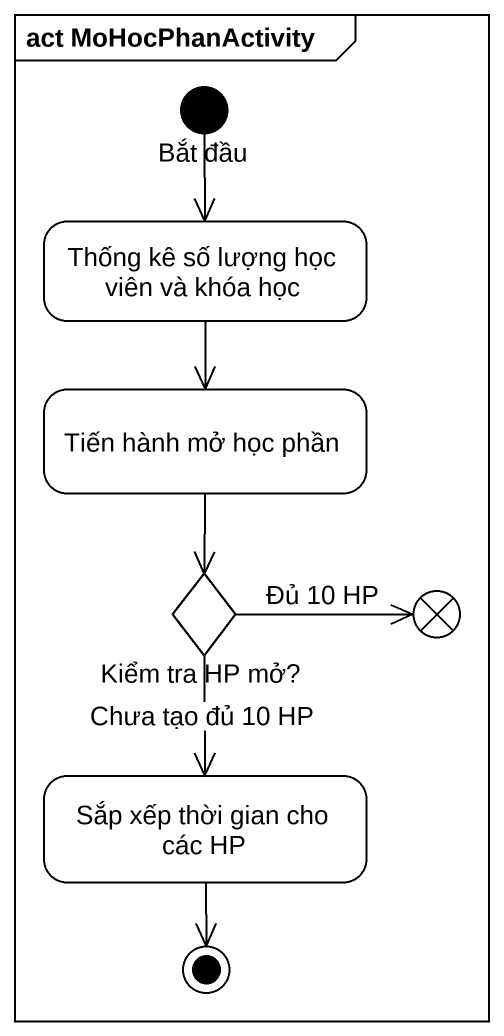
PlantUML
@startuml
mainframe act MoHocPhanActivity
hide empty description
state "Bắt đầu" as Bắt_đầu <<start>>
state "Thống kê số lượng học viên và khóa học" as Thống_kê_số_lượng_học_viên
state "Tiến hành mở học phần" as Tiến_hành_mở_học_phần
state "Kiểm tra HP mở?" as Kiểm_tra_HP_mở <<choice>>
state flowfinal1 <<end>>
state "Sắp xếp thời gian cho các HP" as Sắp_xếp_thời_gian_cho_các_HP
Bắt_đầu --> Thống_kê_số_lượng_học_viên
Thống_kê_số_lượng_học_viên --> Tiến_hành_mở_học_phần
Tiến_hành_mở_học_phần --> Kiểm_tra_HP_mở
Kiểm_tra_HP_mở -right-> flowfinal1 : Đủ 10 HP
Kiểm_tra_HP_mở --> Sắp_xếp_thời_gian_cho_các_HP : Chưa tạo đủ 10 HP
Sắp_xếp_thời_gian_cho_các_HP --> [*]
@enduml
